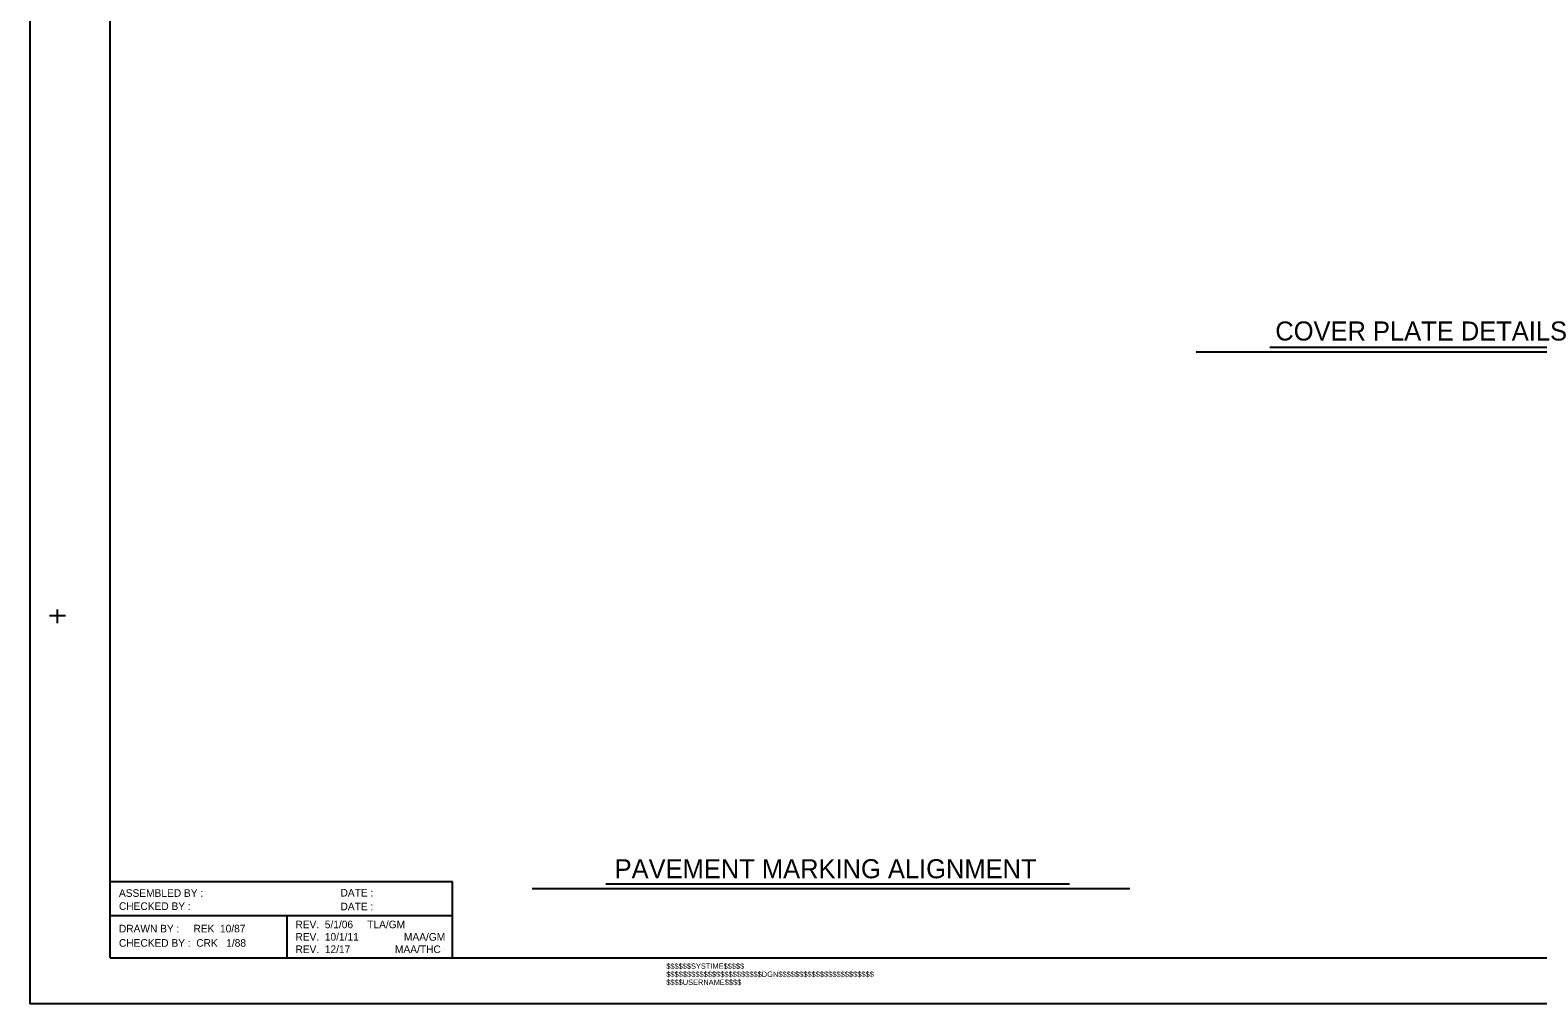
# Model space of a CAD drawing. Extents: x 0 to 52.9, y 0 to 41.
# Drawn here: x 0 to 31.73, y 0 to 20.49 of the extents above; entities that cross this region are included whole.
import ezdxf

# ---------------------------------------------------------------- set-up
doc = ezdxf.new("R2010")
doc.units = 0
for name, color, linetype in [('Plan Sheet', 7, 'Continuous'), ('Plot Label', 7, 'Continuous'), ('Plot Shape', 7, 'Continuous'), ('Text', 7, 'Continuous'), ('User Information Notes', 7, 'Continuous')]:
    doc.layers.add(name, color=color, linetype=linetype)

msp = doc.modelspace()

# ---------------------------------------------------------------- linework, layer by layer
at = {"layer": 'Plan Sheet'}
for p, q in [((1.687, 0.97), (1.687, 34.57)), ((0.572, 8.012), (0.572, 8.301)), ((0.408, 8.17), (0.744, 8.17)), ((1.687, 2.572), (8.887, 2.572)), ((8.887, 0.97), (8.887, 2.572)), ((8.887, 2.572), (8.887, 2.572)), ((8.887, 1.85), (1.687, 1.85)), ((5.412, 0.97), (5.412, 1.85)), ((1.687, 0.97), (52.887, 0.97)), ((1.687, 0.97), (8.887, 0.97)), ((0, 0), (0, 0))]:
    msp.add_line(p, q, dxfattribs=at)
at = {"layer": 'Plot Shape'}
msp.add_lwpolyline([(0, 35.2), (52.901, 35.2), (52.901, 0), (0, 0)], close=True, dxfattribs=at)
at = {"layer": 'Text'}
for p, q in [((24.538, 13.723), (34.897, 13.723)), ((26.087, 13.824), (33.314, 13.824)), ((10.564, 2.428), (23.145, 2.428)), ((12.113, 2.529), (21.87, 2.529))]:
    msp.add_line(p, q, dxfattribs=at)
at = {"layer": 'User Information Notes'}
for p, q in [((5.582, 1.671), (5.582, 1.671)), ((8.717, 1.671), (8.717, 1.671)), ((5.582, 1.41), (5.582, 1.41)), ((8.717, 1.41), (8.717, 1.41)), ((5.583, 1.149), (5.583, 1.149)), ((8.717, 1.149), (8.717, 1.149))]:
    msp.add_line(p, q, dxfattribs=at)

# ---------------------------------------------------------------- texts
at = {"layer": 'Plan Sheet'}
for s, height, p in [('ASSEMBLED BY :', 0.16002, (1.869, 2.252)), ('DATE :', 0.16, (6.531, 2.258)), ('CHECKED BY :', 0.16002, (1.869, 1.976)), ('DATE :', 0.16, (6.531, 1.969)), ('DRAWN BY :     REK  10/87', 0.15988, (1.869, 1.504)), ('REV.  5/1/06     TLA/GM', 0.1601, (5.582, 1.591)), ('CHECKED BY :  CRK   1/88', 0.15988, (1.869, 1.202)), ('REV.  10/1/11                MAA/GM', 0.1601, (5.582, 1.33)), ('REV.  12/17', 0.1601, (5.583, 1.069)), ('MAA/THC', 0.1601, (7.678, 1.069))]:
    msp.add_text(s, height=height, dxfattribs=at).set_placement(p)
at = {"layer": 'Plot Label'}
for s, height, p in [('$$$$$$SYSTIME$$$$$', 0.1131, (13.386, 0.737)), ('$$$$$$$$$$$$$$$$$$$$$$$DGN$$$$$$$$$$$$$$$$$$$$$$$', 0.11379, (13.386, 0.567)), ('$$$$USERNAME$$$$', 0.1131, (13.386, 0.398))]:
    msp.add_text(s, height=height, dxfattribs=at).set_placement(p)
at = {"layer": 'Text'}
for s, p in [('COVER PLATE DETAILS', (26.204, 13.961)), ('PAVEMENT MARKING ALIGNMENT', (12.3, 2.643))]:
    msp.add_text(s, height=0.40104, dxfattribs=at).set_placement(p)

doc.saveas('drawing.dxf')
